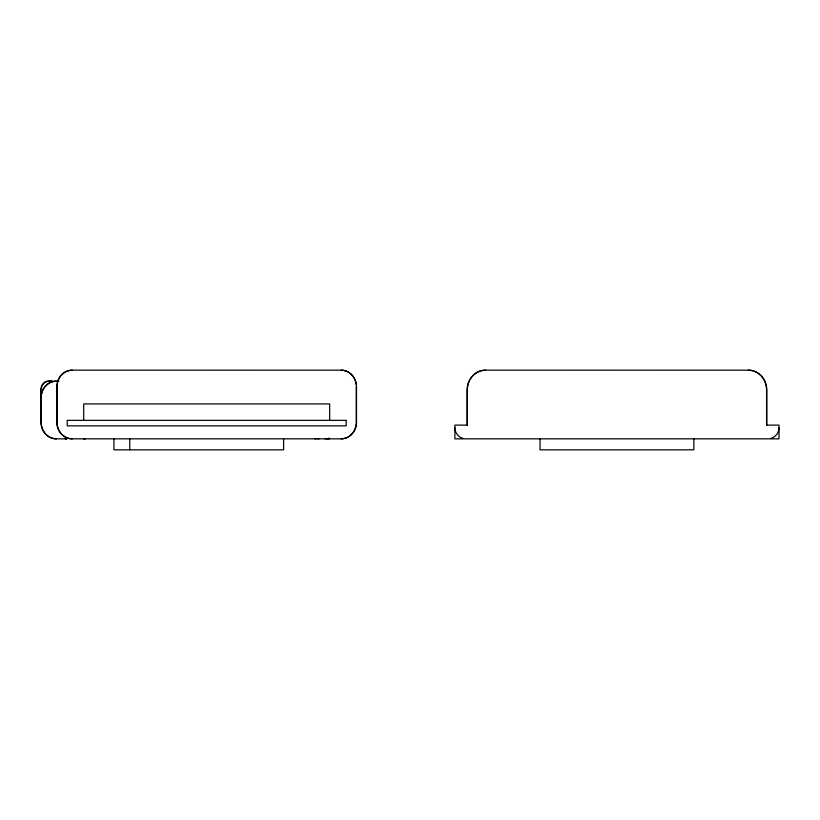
<?xml version="1.0" encoding="UTF-8"?>
<svg xmlns="http://www.w3.org/2000/svg" width="820" height="820" viewBox="0 0 820 820"><rect width="100%" height="100%" fill="white"/><g stroke="black" fill="none" stroke-linecap="round" stroke-linejoin="round"><path stroke-width="1.23" d="M779 427.856C778.969 432.714 775.535 437.183 770.851 438.464M58.958 381.156L56.242 381.156A16.482 15.242 -90 0 0 41 397.638M66.625 438.843A5.494 5.135 -90 0 1 65.303 438.649A5.494 5.135 90 0 0 66.625 438.843L56.242 438.843A16.482 15.242 -90 0 1 41 422.361L41 389.397A8.241 7.616 -90 0 1 46.648 381.443A18.706 17.292 -90 0 1 53.126 381.443M327.59 438.843L341.263 438.843A16.482 15.242 90 0 0 356.505 422.361M317.196 438.618L318.918 438.843M463.033 438.464C458.349 437.183 454.915 432.714 454.885 427.856M766.761 425.108L766.761 389.951A19.782 18.286 -90 0 0 748.476 370.179L485.419 370.168A19.782 18.286 -90 0 0 467.123 389.951L467.123 425.108M693.853 438.843L693.853 449.831L540.042 449.831L540.042 438.843M356.505 386.651L356.505 422.361M356.3 386.651L356.3 422.361M329.671 420.414L329.671 403.932L83.701 403.932L83.701 420.414M283.597 438.843L283.597 449.831L113.918 449.831L113.918 438.843M129.775 438.843L129.775 449.831M41.205 397.638A16.482 15.221 -90 0 1 56.426 381.167M56.426 438.833A16.482 15.221 -90 0 1 41.205 422.361L41.205 389.397A8.241 7.605 -90 0 1 46.843 381.443A18.706 17.271 90 0 1 53.31 381.443M329.343 438.28A16.482 15.242 -90 0 1 325.396 438.833L72.109 438.843A16.482 15.242 -90 0 1 56.857 422.361L56.867 386.651A16.482 15.242 -90 0 1 72.109 370.179L341.263 370.168A16.482 15.242 -90 0 1 356.505 386.651M316.346 438.649A5.494 5.135 -90 0 1 315.013 438.843M66.461 438.843A5.494 5.145 -90 0 1 65.128 438.649M329.158 438.28A16.482 15.221 -90 0 1 325.212 438.833M356.269 423.438A16.482 15.221 -90 0 1 341.079 438.833M341.079 370.179A16.482 15.221 90 0 1 356.177 384.498M72.293 370.179A16.482 15.221 90 0 0 57.062 386.651L57.072 422.361A16.482 15.221 90 0 0 72.293 438.833M84.86 438.843A5.494 5.145 -90 0 1 83.527 438.649M85.024 438.843A5.494 5.135 -90 0 1 83.701 438.649M329.671 438.649A5.494 5.135 -90 0 1 328.338 438.843M748.291 370.179A19.782 18.265 -90 0 1 766.567 389.951L766.567 425.108L779 425.108L779 438.843L454.885 438.843L454.885 425.108L467.328 425.108L467.328 389.951A19.782 18.265 -90 0 1 485.594 370.179M346.173 420.352L67.199 420.352L67.199 425.846L346.173 425.846L346.173 420.352"/></g></svg>
